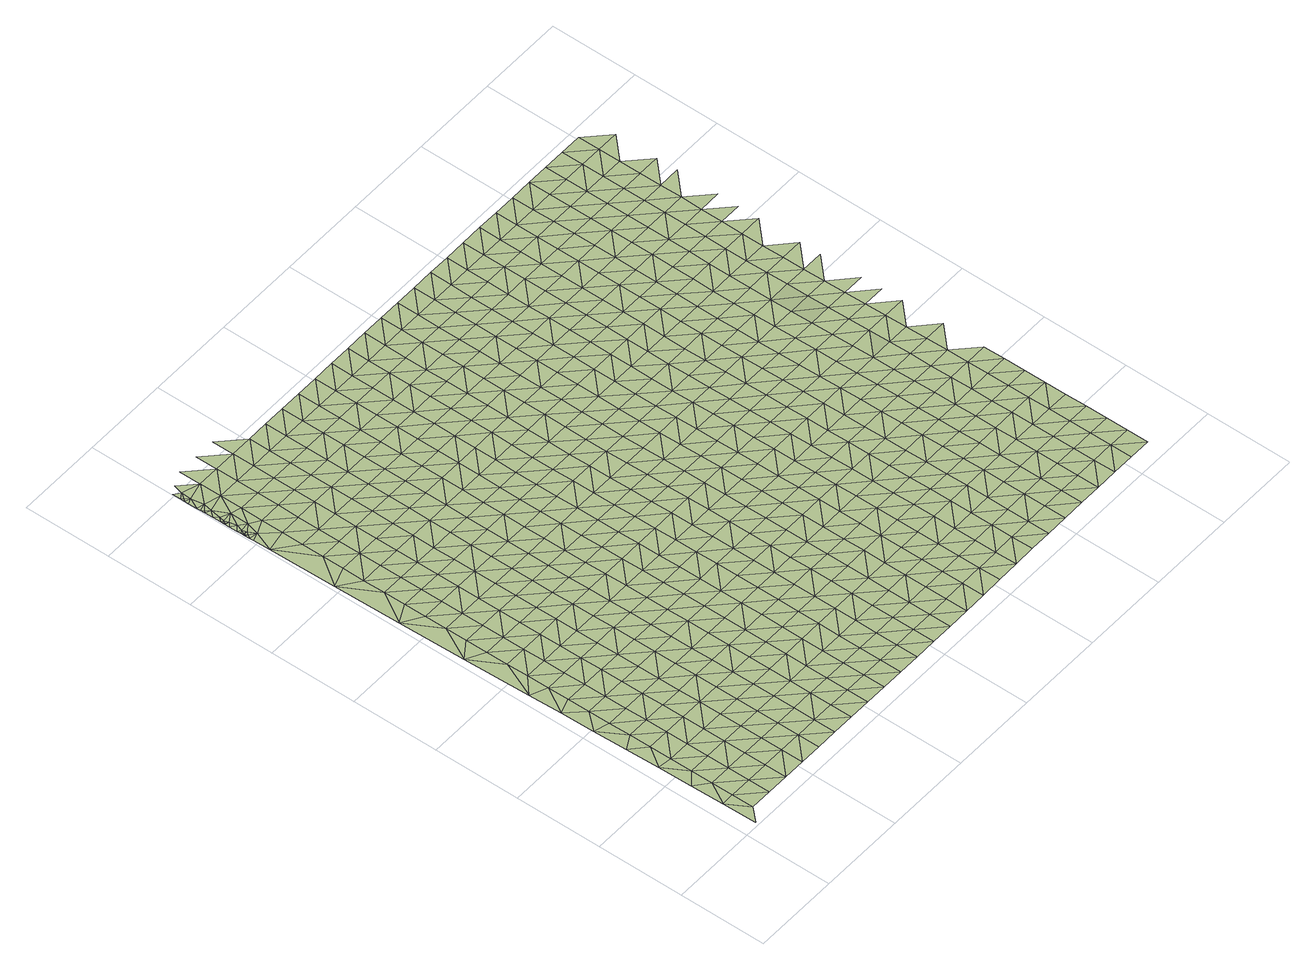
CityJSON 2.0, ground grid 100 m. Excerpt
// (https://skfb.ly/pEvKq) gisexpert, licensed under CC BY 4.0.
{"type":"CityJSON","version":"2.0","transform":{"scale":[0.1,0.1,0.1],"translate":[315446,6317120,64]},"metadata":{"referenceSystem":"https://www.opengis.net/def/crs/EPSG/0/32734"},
"CityObjects":{
"terrain1":{"type":"TINRelief","geometry":[{"type":"CompositeSurface","lod":"1","boundaries":[[[0,1,2]],[[2,1,3]],[[4,2,5]],[[3,5,2]],[[6,3,1]],[[7,8,4]],[[7,4,5]],[[9,5,3]],[[6,9,3]],[[7,10,8]],[[7,5,11]],[[8,12,13]],[[12,8,10]],[[9,11,5]],[[14,10,7]],[[15,16,13]],[[9,6,17]],[[12,15,13]],[[11,14,7]],[[12,10,18]],[[19,11,9]],[[14,20,10]],[[21,16,15]],[[19,9,17]],[[22,23,16]],[[12,18,15]],[[10,20,18]],[[22,16,21]],[[14,11,24]],[[11,19,25]],[[26,21,15]],[[27,23,22]],[[20,14,24]],[[26,15,18]],[[11,25,24]],[[28,29,23]],[[28,23,27]],[[21,30,22]],[[19,17,31]],[[26,30,21]],[[18,20,32]],[[25,19,31]],[[24,33,20]],[[31,17,34]],[[35,27,22]],[[36,29,28]],[[32,26,18]],[[30,35,22]],[[20,33,32]],[[25,37,24]],[[29,38,39]],[[38,29,36]],[[28,27,40]],[[31,37,25]],[[35,40,27]],[[30,26,41]],[[33,24,42]],[[26,32,43]],[[44,36,28]],[[37,42,24]],[[35,30,41]],[[45,31,34]],[[40,44,28]],[[26,43,41]],[[38,46,39]],[[47,32,33]],[[31,45,37]],[[42,48,33]],[[45,34,49]],[[46,50,39]],[[51,38,36]],[[44,52,36]],[[35,53,40]],[[43,32,47]],[[54,39,55]],[[41,56,35]],[[33,48,47]],[[39,50,55]],[[38,51,46]],[[42,37,57]],[[51,36,52]],[[37,45,57]],[[35,56,53]],[[44,40,58]],[[43,59,41]],[[50,46,60]],[[48,42,61]],[[47,59,43]],[[52,44,58]],[[49,62,45]],[[63,54,55]],[[51,60,46]],[[57,61,42]],[[40,53,58]],[[56,41,64]],[[65,55,50]],[[66,47,48]],[[67,54,63]],[[59,64,41]],[[45,68,57]],[[60,65,50]],[[48,61,66]],[[54,69,70]],[[51,52,71]],[[53,56,72]],[[54,67,69]],[[58,73,52]],[[68,45,62]],[[55,74,63]],[[56,64,72]],[[71,60,51]],[[59,47,75]],[[61,57,76]],[[65,74,55]],[[47,66,77]],[[71,52,73]],[[58,53,78]],[[76,57,68]],[[79,67,63]],[[64,59,75]],[[78,53,72]],[[47,77,75]],[[61,80,66]],[[69,81,70]],[[74,79,63]],[[65,60,82]],[[83,73,58]],[[84,68,62]],[[60,71,85]],[[80,61,76]],[[69,67,86]],[[87,70,81]],[[78,83,58]],[[74,65,82]],[[72,64,88]],[[77,66,89]],[[79,86,67]],[[75,90,64]],[[60,85,82]],[[70,91,92]],[[87,91,70]],[[89,66,80]],[[93,81,69]],[[71,73,94]],[[88,78,72]],[[76,68,95]],[[83,96,73]],[[68,84,97]],[[88,64,90]],[[77,98,75]],[[86,93,69]],[[79,74,99]],[[85,71,94]],[[80,76,95]],[[82,100,74]],[[98,77,89]],[[94,73,96]],[[68,97,95]],[[92,101,102]],[[103,104,105]],[[106,107,103]],[[108,107,106]],[[109,107,108]],[[105,106,103]],[[101,104,102]],[[106,105,108]],[[110,87,81]],[[79,99,86]],[[83,78,111]],[[90,75,112]],[[113,109,114]],[[109,108,114]],[[92,91,115]],[[93,116,81]],[[78,88,117]],[[74,100,99]],[[105,104,101]],[[114,118,113]],[[105,119,108]],[[120,113,118]],[[114,108,119]],[[85,121,82]],[[80,122,89]],[[119,118,114]],[[112,75,98]],[[105,101,119]],[[92,123,101]],[[124,120,118]],[[125,120,124]],[[87,110,91]],[[96,83,111]],[[97,84,126]],[[123,92,115]],[[94,121,85]],[[122,80,95]],[[81,116,110]],[[78,117,111]],[[127,128,129]],[[129,125,130]],[[127,129,130]],[[131,128,127]],[[132,128,131]],[[125,124,130]],[[118,119,133]],[[93,86,134]],[[90,135,88]],[[101,133,119]],[[130,131,127]],[[118,133,124]],[[136,132,131]],[[137,132,136]],[[100,82,138]],[[139,98,89]],[[86,99,134]],[[135,90,112]],[[115,91,140]],[[97,141,95]],[[124,142,130]],[[142,131,130]],[[137,136,143]],[[144,137,143]],[[144,145,146]],[[121,138,82]],[[89,122,139]],[[131,142,136]],[[124,133,142]],[[101,147,133]],[[145,144,143]],[[116,93,148]],[[149,94,96]],[[117,88,150]],[[123,147,101]],[[140,91,110]],[[111,151,96]],[[141,97,126]],[[143,136,142]],[[152,146,145]],[[153,146,152]],[[152,145,143]],[[134,148,93]],[[150,88,135]],[[153,154,155]],[[115,156,123]],[[157,99,100]],[[94,149,121]],[[158,112,98]],[[122,95,159]],[[160,161,162]],[[162,155,154]],[[153,152,154]],[[138,163,100]],[[98,139,164]],[[149,96,151]],[[160,162,154]],[[142,133,165]],[[116,166,110]],[[117,167,111]],[[165,133,147]],[[156,115,140]],[[159,95,141]],[[168,161,160]],[[161,168,169]],[[154,168,160]],[[99,157,134]],[[112,158,135]],[[166,116,148]],[[167,117,150]],[[100,163,157]],[[98,164,158]],[[142,170,143]],[[143,170,152]],[[123,171,147]],[[138,121,172]],[[151,111,173]],[[139,122,174]],[[126,175,141]],[[170,142,165]],[[171,123,156]],[[121,149,172]],[[122,159,176]],[[152,177,154]],[[140,110,178]],[[148,134,179]],[[168,154,177]],[[110,166,180]],[[173,111,167]],[[165,147,181]],[[163,138,182]],[[150,135,183]],[[164,139,174]],[[157,179,134]],[[135,158,184]],[[176,174,122]],[[170,177,152]],[[177,185,168]],[[156,140,178]],[[151,186,149]],[[159,141,187]],[[147,171,181]],[[172,182,138]],[[110,180,178]],[[150,183,167]],[[186,151,173]],[[141,175,187]],[[135,184,183]],[[170,165,188]],[[166,148,189]],[[190,157,163]],[[164,191,158]],[[179,192,148]],[[149,193,172]],[[159,194,176]],[[188,165,181]],[[163,182,190]],[[191,164,174]],[[171,156,195]],[[180,166,189]],[[173,167,196]],[[178,197,156]],[[193,149,186]],[[194,159,187]],[[189,148,192]],[[184,158,198]],[[167,183,196]],[[170,199,177]],[[171,195,181]],[[179,157,200]],[[182,172,201]],[[170,188,202]],[[157,190,203]],[[198,158,191]],[[156,197,195]],[[180,204,178]],[[186,173,205]],[[206,174,176]],[[175,207,187]],[[172,193,201]],[[194,208,176]],[[209,177,199]],[[192,179,200]],[[184,210,183]],[[189,204,180]],[[196,205,173]],[[170,202,199]],[[157,203,200]],[[188,181,211]],[[182,212,190]],[[174,206,191]],[[210,184,198]],[[206,176,208]],[[197,178,213]],[[194,187,214]],[[181,195,211]],[[212,182,201]],[[193,186,215]],[[183,216,196]],[[204,213,178]],[[186,205,217]],[[214,187,207]],[[188,218,202]],[[219,189,192]],[[203,190,220]],[[198,191,221]],[[200,222,192]],[[216,183,210]],[[193,215,201]],[[208,194,223]],[[218,188,211]],[[220,190,212]],[[191,206,221]],[[186,217,215]],[[224,195,197]],[[189,219,204]],[[205,196,225]],[[213,226,197]],[[194,214,223]],[[219,192,222]],[[203,227,200]],[[225,196,216]],[[199,202,228]],[[195,224,211]],[[229,212,201]],[[230,210,198]],[[218,231,202]],[[227,203,220]],[[221,232,198]],[[197,226,224]],[[213,204,233]],[[205,234,217]],[[206,208,235]],[[236,214,207]],[[201,215,229]],[[223,237,208]],[[199,228,238]],[[222,200,239]],[[210,230,216]],[[204,219,233]],[[205,225,234]],[[202,231,228]],[[230,198,232]],[[240,218,211]],[[220,212,241]],[[206,235,221]],[[239,200,227]],[[235,208,237]],[[226,213,242]],[[214,243,223]],[[240,211,224]],[[241,212,229]],[[222,244,219]],[[217,245,215]],[[225,216,246]],[[233,242,213]],[[234,247,217]],[[214,236,243]],[[231,218,248]],[[249,227,220]],[[232,221,250]],[[244,222,239]],[[230,246,216]],[[251,224,226]],[[215,245,229]],[[252,237,223]],[[218,240,248]],[[220,241,249]],[[250,221,235]],[[217,247,245]],[[219,253,233]],[[234,225,254]],[[226,242,251]],[[223,243,252]],[[232,255,230]],[[253,219,244]],[[246,254,225]],[[231,256,228]],[[240,224,257]],[[239,227,258]],[[259,241,229]],[[248,260,231]],[[227,249,261]],[[255,232,250]],[[242,233,262]],[[263,247,234]],[[264,235,237]],[[243,236,265]],[[251,257,224]],[[259,229,245]],[[252,266,237]],[[228,256,267]],[[244,239,258]],[[230,268,246]],[[262,233,253]],[[254,263,234]],[[231,260,256]],[[227,261,258]],[[248,240,269]],[[235,264,250]],[[230,255,268]],[[264,237,266]],[[242,270,251]],[[249,241,271]],[[272,252,243]],[[257,269,240]],[[241,259,273]],[[244,274,253]],[[245,247,275]],[[242,262,270]],[[263,276,247]],[[272,243,265]],[[277,260,248]],[[261,249,271]],[[246,278,254]],[[255,250,279]],[[274,244,258]],[[268,280,246]],[[271,241,273]],[[257,251,281]],[[245,275,259]],[[266,252,282]],[[269,277,248]],[[264,279,250]],[[247,276,275]],[[281,251,270]],[[252,272,282]],[[246,280,278]],[[262,253,283]],[[261,284,258]],[[263,254,285]],[[268,255,286]],[[274,287,253]],[[256,260,288]],[[259,289,273]],[[277,290,260]],[[284,261,271]],[[279,286,255]],[[257,291,269]],[[262,283,270]],[[276,263,285]],[[264,266,292]],[[265,293,272]],[[257,281,294]],[[259,275,289]],[[282,295,266]],[[253,287,283]],[[254,278,285]],[[296,274,258]],[[297,280,268]],[[260,290,288]],[[271,273,298]],[[292,279,264]],[[296,258,284]],[[286,297,268]],[[257,294,291]],[[292,266,295]],[[277,269,299]],[[281,270,300]],[[282,272,301]],[[289,298,273]],[[287,274,302]],[[276,303,275]],[[278,280,304]],[[300,270,283]],[[285,305,276]],[[272,293,301]],[[290,277,299]],[[306,284,271]],[[274,296,302]],[[280,297,304]],[[269,291,299]],[[307,294,281]],[[275,303,289]],[[286,279,308]],[[309,295,282]],[[271,298,306]],[[279,292,310]],[[276,305,303]],[[285,278,311]],[[300,307,281]],[[301,309,282]],[[287,312,283]],[[313,296,284]],[[297,286,308]],[[302,314,287]],[[311,278,304]],[[279,310,308]],[[290,315,288]],[[291,294,316]],[[298,289,317]],[[295,318,292]],[[299,319,290]],[[306,313,284]],[[312,300,283]],[[320,305,285]],[[293,321,301]],[[294,307,316]],[[317,289,303]],[[309,318,295]],[[287,314,312]],[[302,296,322]],[[311,320,285]],[[290,319,315]],[[299,291,323]],[[306,298,324]],[[304,297,325]],[[326,310,292]],[[313,322,296]],[[308,327,297]],[[328,307,300]],[[329,309,301]],[[323,291,316]],[[324,298,317]],[[318,326,292]],[[330,314,302]],[[303,305,331]],[[325,311,304]],[[328,300,312]],[[320,332,305]],[[329,301,321]],[[325,297,327]],[[333,319,299]],[[308,310,334]],[[322,330,302]],[[335,313,306]],[[303,331,317]],[[323,333,299]],[[306,324,336]],[[326,334,310]],[[305,332,331]],[[316,307,337]],[[318,309,338]],[[307,328,339]],[[309,329,340]],[[312,314,341]],[[313,335,322]],[[320,311,342]],[[343,327,308]],[[330,344,314]],[[311,325,345]],[[306,336,335]],[[315,319,346]],[[337,323,316]],[[324,317,347]],[[326,318,338]],[[333,348,319]],[[334,343,308]],[[337,307,339]],[[309,340,338]],[[332,320,342]],[[317,331,347]],[[314,344,341]],[[311,345,342]],[[328,312,349]],[[330,322,350]],[[325,327,351]],[[329,321,352]],[[319,348,346]],[[324,353,336]],[[322,335,350]],[[343,351,327]],[[333,323,354]],[[349,339,328]],[[334,326,355]],[[340,329,352]],[[323,337,356]],[[353,324,347]],[[338,357,326]],[[349,312,341]],[[352,321,358]],[[344,330,359]],[[332,360,331]],[[361,345,325]],[[342,362,332]],[[348,333,354]],[[334,355,343]],[[350,359,330]],[[351,361,325]],[[323,356,354]],[[326,357,355]],[[337,339,363]],[[335,336,364]],[[331,360,347]],[[340,365,338]],[[353,366,336]],[[332,362,360]],[[342,345,367]],[[339,349,363]],[[352,365,340]],[[368,341,344]],[[335,364,350]],[[369,351,343]],[[344,359,370]],[[361,367,345]],[[336,366,364]],[[348,371,346]],[[372,356,337]],[[373,353,347]],[[357,338,374]],[[354,375,348]],[[343,355,369]],[[341,368,349]],[[376,362,342]],[[363,372,337]],[[373,347,360]],[[365,374,338]],[[344,370,368]],[[359,350,377]],[[378,352,358]],[[367,376,342]],[[348,375,371]],[[354,356,379]],[[366,353,380]],[[381,361,351]],[[377,350,364]],[[351,369,382]],[[383,363,349]],[[384,355,357]],[[352,378,365]],[[372,379,356]],[[353,373,380]],[[374,385,357]],[[378,358,386]],[[370,359,387]],[[360,362,388]],[[361,381,367]],[[383,349,368]],[[376,389,362]],[[351,382,381]],[[390,375,354]],[[355,384,369]],[[387,359,377]],[[357,385,384]],[[372,363,391]],[[392,364,366]],[[360,388,373]],[[374,365,393]],[[379,390,354]],[[380,394,366]],[[362,389,388]],[[370,395,368]],[[376,367,396]],[[363,383,391]],[[365,378,393]],[[364,392,377]],[[382,369,397]],[[395,370,387]],[[367,381,396]],[[366,394,392]],[[371,375,398]],[[380,373,399]],[[385,374,400]],[[390,401,375]],[[384,397,369]],[[372,402,379]],[[383,368,403]],[[389,376,404]],[[386,405,378]],[[391,406,372]],[[373,388,399]],[[393,400,374]],[[387,377,407]],[[395,403,368]],[[396,404,376]],[[375,401,398]],[[408,394,380]],[[381,382,409]],[[410,384,385]],[[377,392,407]],[[397,411,382]],[[372,406,402]],[[390,379,412]],[[391,383,413]],[[378,414,393]],[[399,408,380]],[[410,385,400]],[[415,388,389]],[[381,409,396]],[[403,413,383]],[[389,404,416]],[[405,414,378]],[[382,411,409]],[[401,390,412]],[[395,387,417]],[[394,418,392]],[[407,419,387]],[[379,402,412]],[[420,406,391]],[[415,399,388]],[[397,384,421]],[[400,393,422]],[[408,418,394]],[[384,410,423]],[[389,416,415]],[[417,403,395]],[[404,396,424]],[[413,420,391]],[[414,422,393]],[[417,387,419]],[[407,392,425]],[[411,397,421]],[[424,396,409]],[[384,423,421]],[[401,426,398]],[[402,406,427]],[[428,408,399]],[[412,429,401]],[[418,425,392]],[[416,404,430]],[[410,400,431]],[[406,420,427]],[[399,415,428]],[[422,432,400]],[[413,403,433]],[[434,419,407]],[[405,435,414]],[[403,417,436]],[[430,404,424]],[[401,429,426]],[[412,402,437]],[[438,409,411]],[[423,410,431]],[[425,434,407]],[[421,439,411]],[[431,400,432]],[[420,413,433]],[[440,418,408]],[[441,415,416]],[[437,402,427]],[[408,428,442]],[[403,436,433]],[[405,443,435]],[[419,444,417]],[[409,438,424]],[[422,414,445]],[[441,416,430]],[[411,439,438]],[[446,429,412]],[[418,440,425]],[[423,447,421]],[[434,444,419]],[[408,442,440]],[[428,415,448]],[[432,422,445]],[[437,446,412]],[[431,447,423]],[[414,435,445]],[[427,420,449]],[[450,436,417]],[[430,424,451]],[[433,452,420]],[[448,415,441]],[[434,425,453]],[[439,421,454]],[[444,450,417]],[[424,438,451]],[[426,429,455]],[[449,437,427]],[[456,442,428]],[[446,457,429]],[[425,440,453]],[[447,454,421]],[[449,420,452]],[[433,436,458]],[[459,431,432]],[[435,443,460]],[[448,456,428]],[[445,461,432]],[[462,444,434]],[[441,430,463]],[[439,464,438]],[[450,458,436]],[[451,465,430]],[[429,457,455]],[[431,459,447]],[[453,462,434]],[[454,464,439]],[[459,432,461]],[[446,437,466]],[[467,452,433]],[[440,442,468]],[[463,448,441]],[[445,435,469]],[[437,449,470]],[[456,471,442]],[[465,463,430]],[[444,472,450]],[[438,473,451]],[[458,467,433]],[[469,435,460]],[[457,446,466]],[[440,468,453]],[[454,447,474]],[[462,472,444]],[[464,473,438]],[[437,470,466]],[[442,471,468]],[[449,452,475]],[[476,461,445]],[[447,459,474]],[[477,458,450]],[[456,448,478]],[[465,451,479]],[[467,475,452]],[[448,463,480]],[[469,476,445]],[[481,462,453]],[[464,454,482]],[[450,472,477]],[[473,479,451]],[[457,483,455]],[[484,470,449]],[[471,456,478]],[[466,485,457]],[[481,453,468]],[[474,482,454]],[[448,480,478]],[[459,461,486]],[[487,469,460]],[[475,484,449]],[[476,488,461]],[[489,467,458]],[[472,462,490]],[[463,465,491]],[[458,477,492]],[[479,493,465]],[[457,485,483]],[[466,470,494]],[[464,495,473]],[[459,486,474]],[[462,481,490]],[[464,482,496]],[[486,461,488]],[[467,489,475]],[[497,468,471]],[[480,463,491]],[[484,494,470]],[[478,498,471]],[[458,492,489]],[[491,465,493]],[[476,469,499]],[[469,487,500]],[[464,496,495]],[[501,485,466]],[[477,472,502]],[[468,497,481]],[[479,473,503]],[[482,474,504]],[[490,505,472]],[[471,498,497]],[[480,506,478]],[[488,476,499]],[[494,501,466]],[[504,474,486]],[[469,500,499]],[[484,475,507]],[[492,477,502]],[[493,479,503]],[[475,489,508]],[[506,480,491]],[[505,502,472]],[[473,495,503]],[[490,481,509]],[[496,482,510]],[[483,485,511]],[[484,507,494]],[[498,478,512]],[[501,513,485]],[[509,481,497]],[[510,482,504]],[[475,508,507]],[[492,514,489]],[[515,486,488]],[[500,487,516]],[[512,478,506]],[[499,517,488]],[[518,505,490]],[[519,491,493]],[[495,496,520]],[[514,492,502]],[[503,521,493]],[[485,513,511]],[[501,494,522]],[[498,523,497]],[[486,515,504]],[[509,518,490]],[[520,496,510]],[[515,488,517]],[[508,489,524]],[[491,519,506]],[[500,525,499]],[[494,507,522]],[[523,498,512]],[[519,493,521]],[[503,495,526]],[[524,489,514]],[[525,500,516]],[[513,501,527]],[[528,502,505]],[[529,509,497]],[[510,504,530]],[[518,531,505]],[[526,495,520]],[[508,532,507]],[[512,506,533]],[[517,499,534]],[[522,527,501]],[[529,497,523]],[[504,515,530]],[[502,528,514]],[[535,521,503]],[[532,508,524]],[[506,519,533]],[[534,499,525]],[[528,505,531]],[[526,535,503]],[[513,536,511]],[[507,537,522]],[[518,509,538]],[[539,523,512]],[[520,510,540]],[[517,541,515]],[[513,527,542]],[[529,543,509]],[[530,544,510]],[[524,514,545]],[[525,516,546]],[[537,507,532]],[[533,539,512]],[[541,517,534]],[[531,518,538]],[[519,521,547]],[[540,526,520]],[[514,528,545]],[[535,548,521]],[[513,542,536]],[[509,543,538]],[[540,510,544]],[[527,522,549]],[[523,550,529]],[[515,551,530]],[[519,547,533]],[[552,534,525]],[[549,522,537]],[[539,550,523]],[[551,515,541]],[[547,521,548]],[[553,532,524]],[[545,554,524]],[[525,546,552]],[[527,555,542]],[[528,531,556]],[[543,529,557]],[[535,526,558]],[[544,530,559]],[[538,560,531]],[[526,540,561]],[[532,553,537]],[[562,539,533]],[[527,549,555]],[[529,550,557]],[[559,530,551]],[[553,524,554]],[[528,556,545]],[[548,535,558]],[[541,534,563]],[[562,533,547]],[[534,552,564]],[[556,531,560]],[[526,561,558]],[[538,543,565]],[[544,566,540]],[[536,542,567]],[[549,537,568]],[[550,539,569]],[[551,541,563]],[[555,570,542]],[[565,543,557]],[[544,559,566]],[[534,564,563]],[[554,545,571]],[[553,568,537]],[[539,562,569]],[[572,560,538]],[[573,547,548]],[[561,540,574]],[[552,546,575]],[[571,545,556]],[[558,576,548]],[[542,570,567]],[[555,549,577]],[[565,572,538]],[[574,540,566]],[[554,578,553]],[[557,550,579]],[[547,573,562]],[[559,551,580]],[[564,552,575]],[[568,577,549]],[[569,581,550]],[[563,582,551]],[[573,548,576]],[[575,546,583]],[[561,584,558]],[[578,554,571]],[[585,570,555]],[[586,556,560]],[[579,565,557]],[[559,580,566]],[[572,587,560]],[[584,561,574]],[[579,550,581]],[[551,582,580]],[[553,588,568]],[[569,562,589]],[[564,590,563]],[[577,585,555]],[[556,586,571]],[[576,558,591]],[[553,578,588]],[[589,562,573]],[[575,590,564]],[[586,560,587]],[[592,574,566]],[[591,558,584]],[[570,593,567]],[[572,565,594]],[[595,581,569]],[[582,563,596]],[[585,597,570]],[[565,579,598]],[[566,580,592]],[[568,599,577]],[[578,571,600]],[[576,601,573]],[[588,602,568]],[[589,595,569]],[[590,596,563]],[[587,572,594]],[[584,574,603]],[[604,575,583]],[[586,600,571]],[[576,591,601]],[[570,597,593]],[[565,598,594]],[[581,605,579]],[[603,574,592]],[[568,602,599]],[[585,577,606]],[[588,578,607]],[[573,608,589]],[[582,609,580]],[[575,604,590]],[[595,605,581]],[[596,610,582]],[[604,583,611]],[[612,591,584]],[[600,607,578]],[[573,601,608]],[[597,585,606]],[[586,587,613]],[[614,598,579]],[[580,609,592]],[[594,615,587]],[[584,603,612]],[[577,599,606]],[[582,610,609]],[[616,602,588]],[[596,590,617]],[[605,614,579]],[[613,600,586]],[[595,589,618]],[[591,619,601]],[[607,616,588]],[[608,620,589]],[[590,604,617]],[[613,587,615]],[[594,598,621]],[[622,603,592]],[[591,612,619]],[[597,623,593]],[[599,602,624]],[[595,618,605]],[[610,596,625]],[[606,626,597]],[[614,621,598]],[[622,592,609]],[[589,620,618]],[[608,601,627]],[[611,628,604]],[[602,616,624]],[[617,625,596]],[[607,600,629]],[[630,615,594]],[[600,613,631]],[[627,601,619]],[[597,626,623]],[[606,599,632]],[[633,614,605]],[[612,603,634]],[[621,630,594]],[[603,622,635]],[[616,607,629]],[[636,620,608]],[[609,610,637]],[[604,638,617]],[[632,599,624]],[[605,618,633]],[[610,625,639]],[[600,631,629]],[[615,640,613]],[[619,612,634]],[[627,636,608]],[[638,604,628]],[[634,603,635]],[[641,626,606]],[[609,637,622]],[[630,640,615]],[[610,639,637]],[[621,614,642]],[[620,643,618]],[[625,617,644]],[[632,641,606]],[[614,633,645]],[[624,616,646]],[[647,631,613]],[[648,627,619]],[[629,649,616]],[[620,636,643]],[[644,617,638]],[[621,642,630]],[[622,650,635]],[[640,647,613]],[[648,619,634]],[[614,645,642]],[[623,626,651]],[[646,632,624]],[[618,652,633]],[[639,625,653]],[[641,654,626]],[[622,637,650]],[[646,616,649]],[[629,631,655]],[[636,627,656]],[[643,652,618]],[[625,644,653]],[[640,630,657]],[[647,655,631]],[[627,648,656]],[[626,654,651]],[[645,633,658]],[[659,634,635]],[[630,642,657]],[[650,660,635]],[[641,632,661]],[[662,649,629]],[[637,639,663]],[[632,646,664]],[[652,658,633]],[[639,653,665]],[[647,640,666]],[[667,643,636]],[[634,659,648]],[[655,662,629]],[[656,668,636]],[[659,635,660]],[[654,641,661]],[[637,663,650]],[[657,666,640]],[[632,664,661]],[[639,665,663]],[[646,649,669]],[[670,642,645]],[[643,667,652]],[[658,671,645]],[[668,667,636]],[[672,655,647]],[[656,648,673]],[[662,669,649]],[[642,670,657]],[[660,650,674]],[[672,647,666]],[[673,648,659]],[[645,671,670]],[[654,675,651]],[[676,664,646]],[[658,652,677]],[[661,678,654]],[[674,650,663]],[[679,668,656]],[[669,676,646]],[[652,667,677]],[[680,662,655]],[[666,657,681]],[[660,682,659]],[[655,672,683]],[[673,679,656]],[[654,678,675]],[[661,664,684]],[[671,658,685]],[[670,681,657]],[[682,660,674]],[[662,680,669]],[[676,684,664]],[[677,685,658]],[[655,683,680]],[[667,668,686]],[[687,673,659]],[[679,688,668]],[[689,678,661]],[[672,666,690]],[[691,670,671]],[[681,692,666]],[[687,659,682]],[[667,686,677]],[[684,689,661]],[[671,685,691]],[[686,668,688]],[[676,669,693]],[[683,672,690]],[[669,680,694]],[[690,666,692]],[[679,673,695]],[[675,678,696]],[[676,693,684]],[[681,670,697]],[[685,677,698]],[[689,699,678]],[[670,691,700]],[[669,694,693]],[[683,701,680]],[[688,679,695]],[[686,698,677]],[[692,681,697]],[[701,683,690]],[[678,699,696]],[[670,700,697]],[[689,684,702]],[[685,703,691]],[[694,680,704]],[[684,693,702]],[[698,703,685]],[[705,686,688]],[[704,680,701]],[[699,689,706]],[[707,690,692]],[[700,691,708]],[[697,709,692]],[[694,710,693]],[[686,705,698]],[[702,706,689]],[[703,708,691]],[[690,707,701]],[[710,694,704]],[[709,707,692]],[[700,711,697]],[[712,696,699]],[[693,713,702]],[[703,698,714]],[[699,706,715]],[[708,711,700]],[[704,701,716]],[[713,693,710]],[[709,697,717]],[[701,707,716]],[[699,715,712]],[[706,702,718]],[[708,703,719]],[[711,717,697]],[[718,702,713]],[[720,710,704]],[[716,721,704]],[[706,722,715]],[[707,709,723]],[[717,724,709]],[[710,720,713]],[[708,725,711]],[[706,718,722]],[[720,704,721]],[[707,723,716]],[[723,709,724]],[[712,715,726]],[[718,713,727]],[[717,711,728]],[[726,715,722]],[[721,716,729]],[[713,720,727]],[[724,717,728]],[[729,716,723]],[[718,730,722]],[[712,726,731]],[[721,732,720]],[[730,718,727]],[[732,721,729]],[[733,723,724]],[[726,722,734]],[[720,735,727]],[[730,736,722]],[[723,733,729]],[[735,720,732]],[[731,726,734]],[[734,722,736]],[[730,727,737]],[[732,729,738]],[[737,727,735]],[[739,736,730]],[[740,731,734]],[[735,732,741]],[[739,730,737]],[[742,734,736]],[[736,739,743]],[[737,735,744]],[[734,742,740]],[[742,736,743]],[[739,737,745]],[[745,743,739]],[[740,742,746]],[[742,743,747]],[[742,747,746]]]}]}
},
"vertices":[
[142,5,64],[279,155,63],[134,395,62],[279,405,62],[127,785,60],[279,655,60],[529,155,62],[279,905,58],[119,1175,56],[529,405,61],[279,1155,56],[529,655,60],[279,1405,54],[112,1565,54],[529,905,58],[279,1655,52],[105,1955,48],[779,155,62],[529,1405,53],[779,405,60],[529,1155,56],[279,1905,48],[279,2155,45],[97,2345,45],[779,905,57],[779,655,59],[529,1655,51],[279,2405,40],[279,2655,36],[90,2735,36],[529,1905,47],[1029,405,59],[779,1405,52],[779,1155,55],[1029,155,60],[529,2155,44],[279,2905,32],[1029,655,57],[279,3155,27],[75,3514,24],[529,2405,40],[779,1905,47],[1029,905,56],[779,1655,50],[529,2655,35],[1279,405,57],[279,3405,24],[1029,1405,51],[1029,1155,53],[1279,155,59],[279,3655,21],[529,3155,26],[529,2905,31],[779,2405,39],[60,4294,17],[279,3905,18],[779,2155,43],[1279,655,56],[779,2655,35],[1029,1655,48],[529,3405,23],[1279,905,54],[1529,155,57],[279,4155,17],[1029,1905,45],[529,3655,20],[1279,1155,52],[279,4405,15],[1529,405,56],[279,4655,13],[45,5074,10],[779,3155,26],[1029,2155,42],[779,2905,31],[529,3905,17],[1279,1655,48],[1529,655,55],[1279,1405,50],[1029,2405,39],[529,4155,16],[1529,905,53],[279,4905,10],[779,3655,18],[1029,2655,35],[1779,155,56],[779,3405,22],[529,4405,14],[279,5155,9],[1279,2155,42],[1529,1155,51],[1279,1905,45],[279,5405,10],[31,5854,10],[529,4655,12],[1029,3155,26],[1779,655,54],[1029,2905,30],[1779,405,55],[1529,1405,50],[779,4155,15],[779,3905,16],[118,6076,10],[27,6049,9],[25,6147,9],[26,6098,9],[48,6139,9],[29,6155,9],[25,6159,9],[36,6165,9],[25,6171,9],[529,5155,9],[1279,2655,35],[1529,1655,48],[24,6196,9],[38,6184,9],[279,5655,10],[529,4905,10],[1279,2405,39],[57,6221,9],[76,6169,9],[23,6244,9],[1029,3405,22],[1779,905,52],[279,5905,10],[83,6294,9],[21,6342,9],[2029,155,56],[29,6405,8],[20,6415,8],[21,6391,8],[63,6374,9],[45,6428,9],[20,6439,8],[156,6227,9],[779,4405,13],[1529,1905,45],[58,6489,9],[18,6537,8],[1029,3655,18],[1779,1155,51],[529,5405,10],[2029,405,55],[161,6437,9],[77,6608,9],[16,6634,8],[29,6655,8],[15,6683,8],[279,6155,9],[779,4655,11],[1279,3155,26],[1529,2155,43],[1279,2905,30],[99,6708,8],[14,6732,8],[74,6855,8],[12,6829,8],[529,5655,11],[1029,4155,13],[1779,1655,48],[2029,655,53],[29,6905,7],[10,6927,7],[11,6878,7],[1029,3905,15],[1779,1405,50],[279,6405,9],[779,4905,9],[1529,2405,40],[80,6967,8],[9,7024,7],[279,6655,8],[529,5905,10],[1279,3405,21],[1529,2655,36],[2029,1155,52],[2279,155,56],[2029,905,53],[279,6905,8],[779,5405,12],[1029,4405,11],[779,5155,10],[529,6155,10],[1279,3655,17],[1779,2155,44],[1779,1905,46],[106,7077,8],[1529,2905,31],[2279,405,55],[529,6405,9],[1029,4905,10],[1279,3905,15],[2029,1405,51],[1029,4655,9],[1529,3155,25],[2279,655,54],[779,5905,11],[1779,2405,41],[779,5655,12],[2029,1655,50],[529,6905,8],[1279,4405,10],[1529,3405,21],[529,6655,8],[1279,4155,12],[1029,5155,12],[1779,2655,37],[2279,1155,52],[2529,155,57],[2279,905,53],[279,7155,8],[2029,1905,48],[779,6155,10],[1529,3655,17],[1029,5405,13],[2529,405,56],[1779,3155,26],[2029,2155,46],[1779,2905,32],[779,6405,9],[1279,4905,13],[1529,3905,14],[2279,1405,52],[1279,4655,11],[2529,655,54],[1029,5905,11],[2029,2405,43],[1029,5655,12],[1529,4155,11],[779,6905,8],[1779,3405,21],[2279,1905,50],[779,6655,9],[2279,1655,52],[1279,5155,13],[2029,2655,39],[2529,1155,54],[2779,155,59],[2529,905,54],[529,7155,8],[1529,4405,10],[1029,6155,10],[1779,3655,17],[1279,5405,13],[2779,405,57],[1529,4655,12],[2029,3155,29],[2279,2155,48],[2029,2905,34],[1029,6405,9],[1779,3905,14],[2529,1405,54],[1279,5655,13],[2779,655,56],[1529,4905,14],[2279,2405,45],[2529,1655,54],[1029,6905,8],[1279,5905,12],[1779,4405,10],[2029,3405,23],[1029,6655,8],[1779,4155,10],[1529,5155,14],[2279,2655,41],[2779,1155,56],[3029,155,61],[2779,905,56],[779,7155,8],[2529,1905,52],[1279,6155,10],[1529,5405,14],[2029,3905,15],[3029,405,59],[2029,3655,19],[1779,4655,12],[2279,3155,32],[2279,2905,36],[1279,6405,9],[2529,2405,47],[2779,1405,56],[2529,2155,49],[1529,5655,13],[3029,655,58],[1779,5155,14],[2029,4155,11],[2529,2655,44],[2779,1655,55],[1779,4905,14],[1279,6905,8],[2279,3405,26],[1279,6655,8],[1529,6155,10],[3029,1155,58],[3279,155,64],[1529,5905,11],[3029,905,58],[2029,4405,10],[2779,1905,53],[2279,3655,22],[1529,6405,8],[1779,5405,14],[3279,405,61],[2029,4655,12],[2529,3155,34],[2779,2155,51],[2529,2905,39],[2279,3905,19],[1779,5655,13],[3029,1655,58],[3279,655,60],[3029,1405,59],[2779,2405,49],[2029,5155,15],[2279,4155,15],[2029,4905,13],[1529,6905,7],[1779,5905,11],[2529,3405,29],[3279,905,60],[1529,6655,8],[2779,2655,45],[3529,155,70],[2279,4405,10],[1779,6155,10],[2529,3655,24],[3029,2155,53],[3279,1155,61],[3029,1905,55],[2029,5405,14],[3529,405,64],[2279,4655,11],[2779,3155,36],[2779,2905,41],[1779,6405,8],[3279,1405,61],[2529,4155,16],[2529,3905,20],[2029,5905,12],[3529,905,64],[2029,5655,13],[3529,655,63],[2279,5155,16],[3029,2655,47],[3279,1655,59],[2279,4905,13],[3029,2405,50],[1779,6905,6],[2779,3405,30],[1779,6655,7],[2279,5405,15],[2529,4405,12],[3279,1905,57],[3779,405,72],[2779,3655,25],[2029,6405,7],[3529,1405,65],[2029,6155,9],[3529,1155,65],[3779,155,77],[2529,4655,12],[3029,3155,38],[3279,2155,55],[3029,2905,43],[2279,5655,14],[2779,4155,15],[3779,655,69],[2779,3905,20],[3279,2405,52],[2529,5155,17],[3529,1655,62],[2529,4905,14],[2029,6905,6],[2279,5905,12],[3029,3405,31],[3779,905,70],[2029,6655,6],[3279,2655,49],[2779,4405,11],[4029,405,80],[2279,6155,9],[3029,3655,24],[3529,2155,57],[3529,1905,60],[2529,5405,16],[3779,1405,69],[3779,1155,70],[4029,155,84],[2779,4655,12],[3279,3155,39],[3279,2905,44],[2279,6405,6],[2529,5655,15],[3029,4155,12],[4029,655,77],[3029,3905,18],[2779,4905,15],[3529,2405,54],[3779,1655,66],[2279,6905,7],[3279,3405,32],[4029,905,76],[2279,6655,6],[2529,6155,8],[2779,5155,18],[3529,2655,51],[4279,155,90],[2529,5905,12],[3029,4405,11],[3279,3655,25],[3779,2155,61],[4029,1155,75],[3779,1905,63],[2529,6405,6],[2779,5405,18],[4279,405,87],[3529,3155,41],[3529,2905,46],[3029,4905,17],[3279,3905,17],[3029,4655,14],[2779,5655,15],[4029,1655,70],[4279,655,84],[4029,1405,73],[3779,2405,57],[3279,4155,12],[2529,6905,9],[2779,5905,12],[3529,3405,34],[2529,6655,7],[3779,2655,52],[4279,1155,80],[4279,905,82],[3029,5405,18],[3279,4405,14],[4529,405,93],[3029,5155,19],[2779,6155,9],[4029,2155,63],[4029,1905,67],[3529,3905,18],[3779,2905,47],[3529,3655,27],[4529,155,97],[3279,4655,16],[4529,655,91],[2779,6405,7],[4279,1405,77],[3779,3155,42],[3029,5905,12],[3279,4905,19],[4029,2405,59],[3029,5655,15],[3529,4155,14],[4279,1655,73],[2779,6905,13],[3779,3405,36],[2779,6655,10],[3279,5155,19],[4529,1155,86],[4779,155,102],[4529,905,89],[3529,4405,16],[4029,2905,49],[4279,1905,70],[4029,2655,54],[3029,6405,9],[3279,5405,18],[3779,3905,21],[4779,405,100],[3029,6155,9],[3779,3655,29],[3529,4655,18],[4279,2155,66],[4529,1405,82],[3279,5655,15],[4779,655,97],[3529,4905,19],[4029,3405,38],[4279,2405,62],[4029,3155,44],[3779,4155,14],[4529,1655,78],[3029,6905,16],[3279,5905,11],[3029,6655,13],[4779,1155,91],[5029,155,107],[4779,905,95],[3529,5405,18],[3779,4405,15],[4279,2905,51],[3529,5155,20],[4279,2655,56],[3279,6155,9],[4529,2155,69],[4529,1905,73],[4029,3905,24],[4029,3655,31],[5029,655,103],[5029,405,105],[3279,6405,9],[3779,4905,19],[4529,2405,64],[4779,1405,86],[3779,4655,17],[4279,3155,46],[3529,5905,12],[3529,5655,15],[4029,4155,16],[4779,1655,82],[3279,6905,17],[4279,3405,40],[3279,6655,13],[3779,5155,20],[5029,1155,96],[5279,155,111],[5029,905,100],[4029,4405,15],[4529,2905,54],[4779,1905,77],[4529,2655,59],[3529,6155,9],[4279,3655,33],[3779,5405,18],[5279,405,110],[4779,2155,72],[3529,6405,9],[4029,4905,19],[4279,3905,25],[5029,1405,91],[4029,4655,17],[3779,5655,16],[4529,3155,48],[5279,655,107],[4779,2405,68],[3529,6905,16],[3779,5905,13],[4279,4405,15],[4529,3405,42],[5029,1905,81],[5279,905,104],[3529,6655,13],[4279,4155,18],[5029,1655,86],[4029,5155,20],[5529,155,113],[4779,2905,57],[4779,2655,63],[3779,6155,10],[4529,3655,35],[5279,1155,100],[5529,405,112],[4029,5655,17],[4029,5405,19],[3779,6405,10],[4279,4905,18],[4529,3905,26],[5029,2405,71],[5279,1405,95],[4279,4655,16],[5029,2155,76],[4779,3155,51],[5529,905,107],[5529,655,110],[4529,4155,19],[5279,1655,89],[3779,6905,16],[4029,5905,14],[4779,3405,44],[3779,6655,13],[4279,5155,20],[4529,4405,14],[5029,2905,60],[5279,1905,84],[5779,405,112],[5029,2655,66],[4029,6155,12],[4279,5405,20],[4779,3905,28],[5529,1405,97],[4779,3655,36],[5529,1155,102],[5779,155,114],[5279,2155,79],[4029,6405,12],[4529,4905,19],[4529,4655,16],[4279,5655,18],[5029,3155,53],[5779,655,110],[5279,2405,74],[5529,1655,93],[4029,6905,15],[4779,4405,14],[5029,3405,46],[5779,905,108],[4029,6655,13],[4779,4155,21],[4279,6155,15],[4529,5155,21],[5279,2655,68],[4279,5905,16],[5529,1905,87],[6029,405,112],[5029,3655,38],[4279,6405,14],[4529,5405,20],[5279,2905,62],[5779,1405,100],[5779,1155,104],[6029,155,115],[5529,2155,82],[4779,4905,19],[5029,3905,30],[4779,4655,15],[4529,5655,19],[6029,655,112],[5279,3405,48],[5529,2405,76],[5279,3155,55],[5029,4155,22],[5779,1655,95],[4279,6905,13],[4529,5905,17],[6029,905,110],[4279,6655,14],[5529,2655,70],[6279,155,117],[4779,5405,21],[5029,4405,15],[4779,5155,21],[4529,6155,16],[5279,3655,40],[5779,2155,85],[5779,1905,90],[5529,2905,63],[6029,1405,105],[6279,405,113],[6029,1155,108],[5029,4655,16],[4529,6405,16],[5279,4155,25],[5529,3155,56],[6279,655,110],[5279,3905,32],[4779,5905,18],[5029,4905,19],[5779,2405,78],[4779,5655,19],[6029,1655,101],[4529,6905,14],[5529,3405,49],[6279,905,108],[4529,6655,15],[5029,5155,21],[5779,2655,78],[5279,4405,18],[5529,3655,42],[6029,2155,91],[6029,1905,97],[4779,6405,16],[5029,5405,21],[6279,1405,103],[4779,6155,17],[6279,1155,106],[5279,4655,16],[5779,3155,63],[5779,2905,71],[5029,5655,20],[5529,4155,26],[5529,3905,33],[5279,4905,20],[6029,2405,86],[6279,1655,101],[4779,6905,10],[5029,5905,19],[5779,3405,57],[4779,6655,11],[6029,2655,78],[5279,5405,22],[5529,4405,21],[6279,1905,97],[5279,5155,22],[5029,6155,18],[5779,3655,50],[6029,3155,62],[6279,2155,91],[6029,2905,70],[5029,6405,17],[5529,4905,19],[5779,3905,42],[5529,4655,21],[5279,5905,20],[5279,5655,21],[6279,2655,77],[5029,6905,12],[5779,4405,27],[6029,3405,55],[5029,6655,12],[5779,4155,34],[5529,5155,22],[5279,6155,20],[6029,3655,48],[5529,5405,23],[6279,3155,60],[5279,6405,20],[5779,4905,20],[6029,3905,40],[5779,4655,22],[5529,5655,22],[6029,4155,32],[5279,6905,13],[5529,5905,21],[6279,3405,53],[5279,6655,19],[5779,5155,25],[6029,4405,26],[5529,6155,21],[6279,3655,46],[5779,5655,23],[5779,5405,25],[5529,6405,20],[6029,4905,21],[6029,4655,22],[6279,4155,31],[5529,6655,19],[5779,5905,21],[6279,4405,25],[6029,5155,24],[5779,6155,20],[5529,6905,15],[6029,5405,25],[6279,4905,21],[5779,6655,17],[6029,5655,24],[5779,6405,19],[6029,5905,22],[6279,5155,23],[6029,6155,20],[5779,6905,16],[6279,5405,25],[6029,6655,13],[6029,6405,17],[6279,5905,22],[6279,6155,19],[6029,6905,15],[6279,6655,11]
]}
